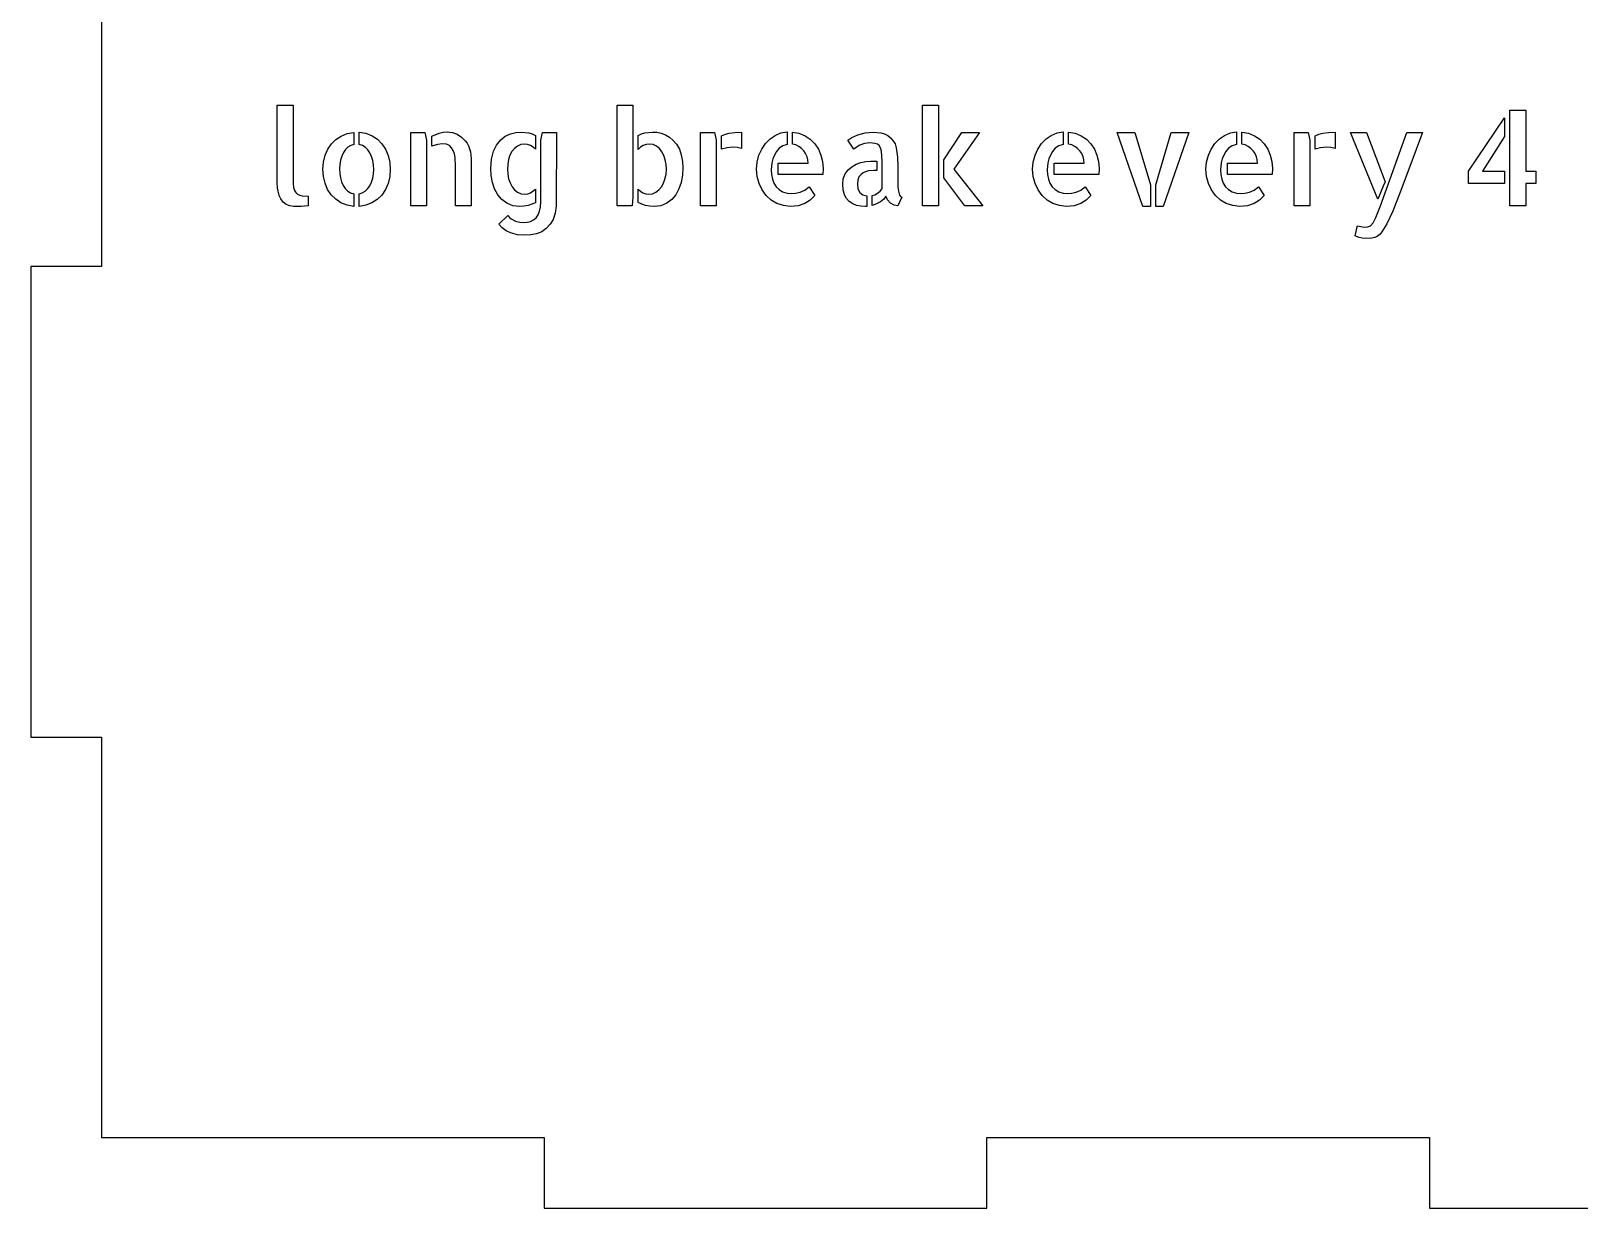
# Model space of a CAD drawing. Header units: millimetres. Extents: x 6 to 317, y 8 to 232.
# Drawn here: x 217.5 to 283.2, y 132.4 to 182.4 of the extents above; entities that cross this region are included whole.
import ezdxf

# ---------------------------------------------------------------- set-up
doc = ezdxf.new("R2010")
doc.units = ezdxf.units.MM
doc.layers.add('CUT', color=1, linetype='Continuous')
doc.layers.add('ENGRAVE', color=7, linetype='Continuous')

msp = doc.modelspace()

# ---------------------------------------------------------------- linework, layer by layer
at = {"layer": 'CUT'}
msp.add_lwpolyline([(220.497, 192.424), (220.497, 172.424), (217.497, 172.424), (217.497, 152.424), (220.497, 152.424), (220.497, 135.424), (239.297, 135.424), (239.297, 132.424), (258.097, 132.424), (258.097, 135.424), (276.897, 135.424), (276.897, 132.424), (295.697, 132.424)], dxfattribs=at)
at = {"layer": 'ENGRAVE'}
for points in [[(227.96, 179.278), (228.633, 179.278), (228.633, 175.943), (228.646, 175.777), (228.683, 175.648), (228.739, 175.557), (228.82, 175.488), (228.918, 175.444), (229.022, 175.419), (229.267, 175.403), (229.267, 174.994), (229.119, 174.978), (228.975, 174.97), (228.81, 174.967), (228.644, 174.972), (228.495, 174.989), (228.329, 175.049), (228.203, 175.154), (228.11, 175.289), (228.043, 175.438), (227.974, 175.744), (227.96, 175.976), (227.96, 179.278)], [(243.032, 174.994), (242.398, 174.994), (242.398, 179.278), (243.065, 179.278), (243.065, 175.364), (243.049, 175.187), (243.032, 174.994)], [(256.034, 179.278), (256.034, 174.994), (255.362, 174.994), (255.362, 179.278), (256.034, 179.278)], [(280.309, 179.058), (280.982, 179.058), (280.982, 176.467), (281.406, 176.467), (281.406, 175.943), (280.982, 175.943), (280.982, 174.994), (280.309, 174.994), (280.309, 179.058)], [(280.083, 176.467), (280.083, 175.943), (278.55, 175.943), (278.55, 176.467), (280.083, 178.727), (280.083, 177.939), (279.14, 176.467), (280.083, 176.467)], [(230.249, 175.463), (230.095, 175.696), (229.987, 175.954), (229.918, 176.248), (229.896, 176.55), (229.918, 176.851), (229.989, 177.145), (230.101, 177.399), (230.257, 177.628), (230.449, 177.815), (230.673, 177.961), (230.933, 178.064), (231.209, 178.115), (231.209, 177.602), (231.076, 177.557), (230.958, 177.484), (230.855, 177.382), (230.767, 177.255), (230.693, 177.101), (230.642, 176.934), (230.611, 176.754), (230.602, 176.566), (230.612, 176.372), (230.643, 176.18), (230.692, 176.013), (230.762, 175.855), (230.845, 175.727), (230.952, 175.617), (231.072, 175.542), (231.209, 175.502), (231.209, 174.973), (230.928, 175.019), (230.662, 175.124), (230.439, 175.273), (230.249, 175.463)], [(231.693, 177.481), (231.572, 177.558), (231.435, 177.602), (231.435, 178.12), (231.718, 178.077), (231.986, 177.975), (232.212, 177.826), (232.402, 177.633), (232.554, 177.398), (232.664, 177.139), (232.735, 176.843), (232.758, 176.538), (232.735, 176.235), (232.662, 175.94), (232.549, 175.685), (232.394, 175.455), (232.202, 175.266), (231.975, 175.122), (231.712, 175.02), (231.435, 174.972), (231.435, 175.502), (231.567, 175.547), (231.687, 175.621), (231.793, 175.723), (231.884, 175.849), (231.961, 176.003), (232.015, 176.17), (232.047, 176.349), (232.057, 176.538), (232.048, 176.731), (232.016, 176.922), (231.966, 177.088), (231.892, 177.245), (231.804, 177.372), (231.694, 177.482)], [(233.624, 174.994), (233.624, 178.104), (234.22, 178.104), (234.291, 177.79), (234.291, 174.994), (233.624, 174.994)], [(235.179, 178.138), (235.406, 178.113), (235.598, 178.035), (235.777, 177.909), (235.94, 177.762), (236.024, 177.661), (236.086, 177.544), (236.163, 177.285), (236.193, 177.012), (236.199, 176.742), (236.199, 174.994), (235.526, 174.994), (235.526, 176.687), (235.51, 177.046), (235.484, 177.2), (235.433, 177.349), (235.364, 177.464), (235.267, 177.556), (235.14, 177.612), (234.975, 177.63), (234.768, 177.605), (234.517, 177.525), (234.517, 177.95), (234.84, 178.082), (235.007, 178.123), (235.179, 178.138)], [(238.918, 175.126), (238.615, 175.014), (238.434, 174.978), (238.251, 174.967), (237.964, 175), (237.71, 175.102), (237.497, 175.261), (237.325, 175.463), (237.188, 175.712), (237.099, 175.982), (237.044, 176.285), (237.026, 176.594), (237.054, 176.979), (237.145, 177.316), (237.273, 177.57), (237.448, 177.793), (237.64, 177.948), (237.862, 178.055), (238.084, 178.111), (238.312, 178.132), (238.636, 178.093), (238.781, 178.048), (238.918, 177.983), (238.918, 177.398), (238.822, 177.488), (238.711, 177.559), (238.586, 177.604), (238.455, 177.619), (238.298, 177.598), (238.154, 177.533), (238.027, 177.431), (237.925, 177.304), (237.84, 177.142), (237.782, 176.968), (237.744, 176.766), (237.732, 176.56), (237.745, 176.35), (237.784, 176.144), (237.845, 175.968), (237.933, 175.804), (238.037, 175.678), (238.165, 175.576), (238.31, 175.512), (238.466, 175.491), (238.594, 175.505), (238.714, 175.549), (238.918, 175.7), (238.918, 175.126)], [(239.144, 177.79), (239.216, 178.104), (239.812, 178.104), (239.805, 174.994), (239.762, 174.688), (239.67, 174.421), (239.546, 174.21), (239.381, 174.029), (239.189, 173.896), (238.973, 173.809), (238.727, 173.758), (238.477, 173.743), (238.167, 173.77), (237.868, 173.85), (237.679, 173.938), (237.511, 174.059), (237.369, 174.211), (237.754, 174.592), (237.816, 174.507), (237.895, 174.437), (238.072, 174.344), (238.253, 174.297), (238.416, 174.283), (238.573, 174.295), (238.717, 174.331), (238.843, 174.394), (238.951, 174.482), (239.04, 174.608), (239.1, 174.768), (239.133, 174.954), (239.144, 175.16), (239.144, 177.79)], [(244.612, 177.917), (244.773, 177.777), (244.909, 177.613), (245.034, 177.397), (245.116, 177.161), (245.167, 176.885), (245.182, 176.604), (245.164, 176.296), (245.108, 175.993), (245.017, 175.719), (244.882, 175.466), (244.713, 175.262), (244.502, 175.102), (244.25, 175), (243.964, 174.967), (243.778, 174.978), (243.595, 175.011), (243.438, 175.06), (243.291, 175.131), (243.291, 175.705), (243.382, 175.62), (243.487, 175.551), (243.609, 175.505), (243.738, 175.491), (243.894, 175.511), (244.038, 175.573), (244.166, 175.673), (244.27, 175.797), (244.36, 175.957), (244.424, 176.13), (244.468, 176.335), (244.482, 176.543), (244.47, 176.749), (244.43, 176.952), (244.37, 177.128), (244.287, 177.294), (244.188, 177.425), (244.063, 177.531), (243.921, 177.597), (243.766, 177.619), (243.631, 177.605), (243.503, 177.561), (243.388, 177.488), (243.291, 177.393), (243.291, 177.983), (243.428, 178.048), (243.573, 178.093), (243.892, 178.131), (244.079, 178.119), (244.262, 178.082), (244.445, 178.015), (244.612, 177.917)], [(245.933, 174.994), (245.933, 178.104), (246.528, 178.104), (246.6, 177.785), (246.6, 174.994), (245.933, 174.994)], [(247.06, 177.462), (246.825, 177.404), (246.825, 177.967), (246.987, 178.038), (247.156, 178.084), (247.391, 178.116), (247.68, 178.126), (247.68, 177.433), (247.494, 177.468), (247.305, 177.481), (247.06, 177.462)], [(249.42, 175.592), (249.613, 175.531), (249.814, 175.514), (249.966, 175.527), (250.159, 175.576), (250.363, 175.667), (250.542, 175.8), (250.785, 175.431), (250.592, 175.235), (250.361, 175.088), (250.077, 175), (249.743, 174.972), (249.452, 175.003), (249.175, 175.096), (248.931, 175.242), (248.723, 175.435), (248.552, 175.673), (248.425, 175.938), (248.341, 176.241), (248.315, 176.555), (248.34, 176.857), (248.416, 177.151), (248.534, 177.409), (248.695, 177.644), (248.885, 177.835), (249.106, 177.989), (249.35, 178.092), (249.611, 178.138), (249.611, 177.608), (249.43, 177.55), (249.274, 177.443), (249.157, 177.308), (249.068, 177.153), (249.005, 176.99), (248.963, 176.82), (248.932, 176.528), (248.945, 176.326), (248.984, 176.127), (249.05, 175.959), (249.147, 175.808), (249.272, 175.685), (249.421, 175.593)], [(250.107, 177.52), (249.977, 177.582), (249.837, 177.614), (249.837, 178.131), (250.114, 178.08), (250.374, 177.972), (250.596, 177.821), (250.785, 177.63), (250.938, 177.402), (251.047, 177.15), (251.115, 176.873), (251.138, 176.588), (251.121, 176.323), (249.23, 176.323), (249.23, 176.808), (250.503, 176.808), (250.492, 176.948), (250.457, 177.084), (250.398, 177.213), (250.319, 177.33), (250.221, 177.433), (250.107, 177.52)], [(254.295, 177.065), (254.309, 176.676), (254.309, 175.915), (254.314, 175.786), (254.336, 175.612), (254.388, 175.452), (254.428, 175.396), (254.485, 175.358), (254.309, 174.989), (254.157, 175.022), (254.003, 175.116), (253.876, 175.251), (253.796, 175.413), (253.713, 175.282), (253.578, 175.168), (253.404, 175.074), (253.216, 175.011), (253.216, 175.43), (253.342, 175.47), (253.456, 175.537), (253.557, 175.625), (253.642, 175.727), (253.642, 176.891), (253.615, 177.321), (253.577, 177.459), (253.52, 177.556), (253.446, 177.616), (253.357, 177.649), (253.128, 177.668), (252.9, 177.638), (252.701, 177.567), (252.541, 177.476), (252.439, 177.398), (252.191, 177.779), (252.357, 177.903), (252.61, 178.016), (252.922, 178.096), (253.272, 178.126), (253.595, 178.093), (253.742, 178.05), (253.881, 177.983), (254.004, 177.891), (254.107, 177.776), (254.193, 177.623), (254.242, 177.454), (254.295, 177.065)], [(257.032, 178.104), (257.782, 178.104), (256.691, 176.555), (257.926, 174.994), (257.165, 174.994), (256.26, 176.185), (256.26, 176.952), (257.032, 178.104)], [(261.144, 175.592), (261.336, 175.531), (261.538, 175.514), (261.69, 175.527), (261.882, 175.576), (262.087, 175.667), (262.266, 175.8), (262.508, 175.431), (262.316, 175.235), (262.084, 175.088), (261.801, 175), (261.466, 174.972), (261.175, 175.003), (260.898, 175.096), (260.654, 175.242), (260.446, 175.435), (260.275, 175.673), (260.149, 175.938), (260.065, 176.241), (260.038, 176.555), (260.063, 176.857), (260.14, 177.151), (260.258, 177.409), (260.418, 177.644), (260.608, 177.835), (260.829, 177.989), (261.073, 178.092), (261.334, 178.138), (261.334, 177.608), (261.154, 177.55), (260.998, 177.443), (260.881, 177.308), (260.791, 177.153), (260.728, 176.99), (260.686, 176.82), (260.655, 176.528), (260.668, 176.326), (260.708, 176.127), (260.773, 175.959), (260.871, 175.808), (260.996, 175.685), (261.144, 175.593)], [(261.83, 177.52), (261.701, 177.582), (261.56, 177.614), (261.56, 178.131), (261.837, 178.08), (262.098, 177.972), (262.319, 177.821), (262.508, 177.63), (262.661, 177.402), (262.77, 177.15), (262.839, 176.873), (262.861, 176.588), (262.844, 176.323), (260.954, 176.323), (260.954, 176.808), (262.227, 176.808), (262.215, 176.948), (262.18, 177.084), (262.122, 177.213), (262.042, 177.33), (261.944, 177.433), (261.83, 177.52)], [(265.04, 174.972), (264.719, 174.972), (263.628, 178.104), (264.383, 178.104), (265.04, 175.893), (265.04, 174.972)], [(265.265, 174.972), (265.265, 175.893), (265.927, 178.104), (266.677, 178.104), (265.586, 174.972), (265.265, 174.972)], [(268.505, 175.592), (268.698, 175.531), (268.899, 175.514), (269.051, 175.527), (269.244, 175.576), (269.448, 175.667), (269.627, 175.8), (269.87, 175.431), (269.677, 175.235), (269.446, 175.088), (269.162, 175), (268.828, 174.972), (268.537, 175.003), (268.26, 175.096), (268.016, 175.242), (267.808, 175.435), (267.637, 175.673), (267.51, 175.938), (267.426, 176.241), (267.4, 176.555), (267.424, 176.857), (267.501, 177.151), (267.619, 177.409), (267.78, 177.644), (267.97, 177.835), (268.191, 177.989), (268.435, 178.092), (268.696, 178.138), (268.696, 177.608), (268.515, 177.55), (268.359, 177.443), (268.242, 177.308), (268.153, 177.153), (268.089, 176.99), (268.048, 176.82), (268.017, 176.528), (268.03, 176.326), (268.069, 176.127), (268.135, 175.959), (268.232, 175.808), (268.357, 175.685), (268.506, 175.593)], [(269.192, 177.52), (269.062, 177.582), (268.921, 177.614), (268.921, 178.131), (269.199, 178.08), (269.459, 177.972), (269.681, 177.821), (269.87, 177.63), (270.023, 177.402), (270.132, 177.15), (270.2, 176.873), (270.223, 176.588), (270.206, 176.323), (268.315, 176.323), (268.315, 176.808), (269.588, 176.808), (269.577, 176.948), (269.542, 177.084), (269.483, 177.213), (269.404, 177.33), (269.306, 177.433), (269.192, 177.52)], [(271.139, 174.994), (271.139, 178.104), (271.734, 178.104), (271.806, 177.785), (271.806, 174.994), (271.139, 174.994)], [(272.266, 177.462), (272.031, 177.404), (272.031, 177.967), (272.193, 178.038), (272.362, 178.084), (272.597, 178.116), (272.886, 178.126), (272.886, 177.433), (272.7, 177.468), (272.511, 177.481), (272.266, 177.462)], [(275.004, 176.014), (274.927, 175.827), (274.701, 175.286), (273.543, 178.104), (274.21, 178.104), (275.004, 176.014)], [(274.817, 174.994), (275.925, 178.104), (276.598, 178.104), (276.057, 176.668), (275.643, 175.571), (275.332, 174.774), (275.084, 174.23), (274.872, 173.888), (274.778, 173.785), (274.668, 173.698), (274.558, 173.645), (274.439, 173.618), (274.155, 173.605), (274.039, 173.619), (273.91, 173.651), (273.796, 173.69), (273.731, 173.715), (273.775, 173.902), (273.81, 174.048), (273.841, 174.145), (273.976, 174.117), (274.111, 174.089), (274.268, 174.098), (274.392, 174.148), (274.497, 174.269), (274.606, 174.498), (274.817, 174.994)], [(252.662, 176.221), (252.611, 176.092), (252.594, 175.932), (252.618, 175.718), (252.696, 175.562), (252.821, 175.465), (252.991, 175.419), (252.991, 174.972), (252.919, 174.967), (252.737, 174.979), (252.558, 175.016), (252.397, 175.08), (252.252, 175.176), (252.131, 175.309), (252.046, 175.469), (251.989, 175.674), (251.971, 175.915), (251.995, 176.142), (252.078, 176.354), (252.2, 176.52), (252.354, 176.657), (252.538, 176.762), (252.737, 176.833), (252.953, 176.877), (253.172, 176.891), (253.415, 176.891), (253.415, 176.499), (253.294, 176.499), (253.063, 176.477), (252.946, 176.446), (252.836, 176.395), (252.738, 176.319), (252.663, 176.221)]]:
    msp.add_lwpolyline(points, close=True, dxfattribs=at)

doc.saveas('drawing.dxf')
